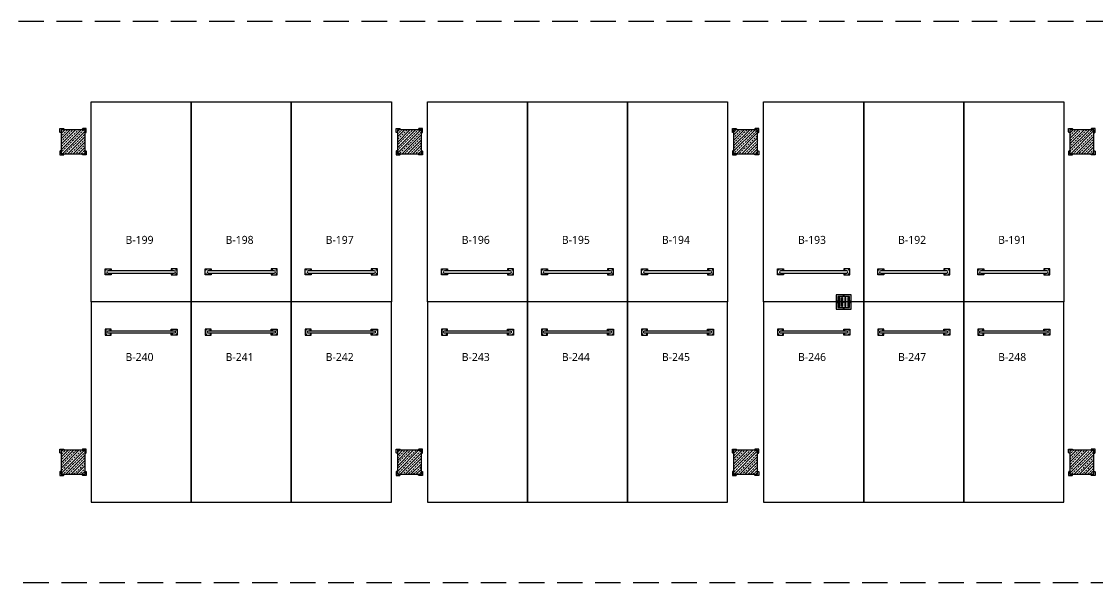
# Model space of a CAD drawing. Header units: millimetres. Extents: x -379292 to 1221486, y 92049 to 447512.
# Drawn here: x 130059 to 156938, y 221619 to 235619 of the extents above; entities that cross this region are included whole.
import ezdxf
from ezdxf.enums import TextEntityAlignment as Align

# ---------------------------------------------------------------- set-up
doc = ezdxf.new("R2010")
doc.units = ezdxf.units.MM
doc.linetypes.add('HIDDEN', pattern=[9.525, 6.35, -3.175])
for name, color, linetype in [('04_RAIN INLET', 51, 'Continuous'), ('05_HATCH CONCRETE', 141, 'Continuous'), ('05_SYMBOL', 2, 'Continuous'), ('202-A-Y-MahalAd', 141, 'Continuous')]:
    doc.layers.add(name, color=color, linetype=linetype)
doc.styles.get("Standard").update_dxf_attribs({"font": 'segoeuil.ttf'})
pattern_1 = [(225, (905000, -3e-07), (67.351921, -67.351921), []), (225, (904932.65, -3e-07), (67.351921, -67.351921), [47.625, -23.8125])]

# ---------------------------------------------------------------- blocks, each defined once
blk = doc.blocks.new('202_Vida')
at = {"color": 0, "linetype": 'ByBlock', "ltscale": 0.2}
for points in [[(1, 0), (-1, 0)], [(0, 1), (0, -1)]]:
    blk.add_lwpolyline(points, dxfattribs=at)
at = {"color": 0, "linetype": 'ByBlock'}
for radius in [0.42, 0.23, 0.155]:
    blk.add_circle((0, 0), radius, dxfattribs=at)
blk = doc.blocks.new('202_Stoper')
at = {"color": 0, "linetype": 'ByBlock'}
for points in [[(-750, -30), (-750, -75), (-900, -75), (-900, 75), (-750, 75), (-750, 30)], [(750, -30), (750, -75), (900, -75), (900, 75), (750, 75), (750, 30)]]:
    blk.add_lwpolyline(points, dxfattribs=at)
blk.add_lwpolyline([(825, -30, 1), (825, 30), (-825, 30, 1), (-825, -30)], format="xyb", close=True, dxfattribs=at)
at = {"color": 0, "linetype": 'ByBlock', "yscale": 10, "zscale": 10, "rotation": 180}
for p, xscale in [((-877, 53), -10), ((-772, 53), 10), ((772, 53), -10), ((877, 53), 10)]:
    blk.add_blockref('202_Vida', p, dxfattribs=dict(at, xscale=xscale))
at = {"color": 0, "linetype": 'ByBlock', "yscale": 10, "zscale": 10}
for p, xscale in [((-877, -52), 10), ((-772, -52), -10), ((772, -52), 10), ((877, -52), -10)]:
    blk.add_blockref('202_Vida', p, dxfattribs=dict(at, xscale=xscale))
blk = doc.blocks.new('202_Mahalblok')
at = {"color": 0, "linetype": 'ByBlock', "flags": 128}
blk.add_lwpolyline([(0, 0), (0, 5000), (2500, 5000), (2500, 0)], close=True, dxfattribs=at)
at = {"color": 252}
blk.add_blockref('202_Stoper', (1250, 750), dxfattribs=at)
at = {"color": 0, "linetype": 'ByBlock', "ltscale": 25}
blk.add_attdef('MAHALNO', text='', height=200, dxfattribs=at).set_placement((1209, 1390), align=Align.BOTTOM_CENTER)
blk = doc.blocks.new('202_Izgara')
at = {"color": 8, "ltscale": 25}
blk.add_circle((0, 0), 0.1, dxfattribs=at)
at = {"layer": '04_RAIN INLET', "color": 8}
for p, q in [((1.85, 1.75), (-1.85, 1.75)), ((-1.85, 1.75), (-1.85, -1.75)), ((1.45, 1.35), (-1.45, 1.35)), ((-1.45, 1.35), (-1.45, -1.35)), ((-1.2, 1.15), (-1.2, -1.15)), ((-1, 1.15), (-1.2, 1.15)), ((-1, 1.15), (-1, -1.15)), ((-0.5, -1.15), (-0.5, 1.15)), ((-0.5, 1.15), (-0.3, 1.15)), ((-0.3, 1.15), (-0.3, -1.15)), ((0.3, 1.15), (0.3, -1.15)), ((0.5, 1.15), (0.3, 1.15)), ((0.5, -1.15), (0.5, 1.15)), ((1, 1.15), (1, -1.15)), ((1.2, 1.15), (1, 1.15)), ((1.2, 1.15), (1.2, -1.15)), ((1.45, -1.35), (1.45, 1.35)), ((1.85, -1.75), (1.85, 1.75)), ((-1.85, -1.75), (1.85, -1.75)), ((-1.45, -1.35), (1.45, -1.35)), ((-1, -1.15), (-1.2, -1.15)), ((-0.5, -1.15), (-0.3, -1.15)), ((0.5, -1.15), (0.3, -1.15)), ((1.2, -1.15), (1, -1.15))]:
    blk.add_line(p, q, dxfattribs=at)
at = {"layer": '04_RAIN INLET', "color": 8, "ltscale": 50}
for p, q in [((-1.45, 0.2), (-1.65, 0.2)), ((0.2, 1.55), (-0.2, 1.55)), ((-0.2, 1.35), (-0.2, 1.55)), ((0.2, 1.35), (0.2, 1.55)), ((1.65, 0.2), (1.45, 0.2)), ((-1.45, -0.2), (-1.65, -0.2)), ((-0.2, -1.55), (-0.2, -1.35)), ((0.2, -1.55), (0.2, -1.35)), ((1.65, -0.2), (1.45, -0.2))]:
    blk.add_line(p, q, dxfattribs=at)
at = {"layer": '04_RAIN INLET', "color": 8, "ltscale": 50, "extrusion": (-2.89798e-21, 1.6744e-09, 1)}
for points in [[(-1.65, 0.2), (-1.65, -0.2)], [(1.65, -0.2), (1.65, 0.2)]]:
    blk.add_lwpolyline(points, dxfattribs=at)
at = {"layer": '04_RAIN INLET', "color": 8, "ltscale": 50, "extrusion": (-2.89798e-21, 1.6744e-09, 1), "elevation": 0}
blk.add_lwpolyline([(-0.2, -1.55), (0.2, -1.55)], dxfattribs=at)
blk = doc.blocks.new('bariyer')
at = {"color": 8, "ltscale": 25}
blk.add_lwpolyline([(0, -70), (15, -70, 0.414214), (30, -55), (30, 30), (-55, 30, 0.414214), (-70, 15), (-70, 0), (0, 0)], format="xyb", close=True, dxfattribs=at)
blk = doc.blocks.new('OtoParkBodrumKatMimari')
at = {"layer": '05_HATCH CONCRETE'}
h = blk.add_hatch(dxfattribs=at)
h.set_pattern_fill('ANSI33', color=8, scale=15, angle=180, style=0)
h.set_pattern_definition(pattern_1)
h.paths.add_polyline_path([(80000, 132100), (79400, 132100), (79400, 131500), (80000, 131500)])
h = blk.add_hatch(dxfattribs=at)
h.set_pattern_fill('ANSI33', color=8, scale=15, angle=180, style=0)
h.set_pattern_definition(pattern_1)
h.paths.add_polyline_path([(88400, 132100), (87800, 132100), (87800, 131500), (88400, 131500)])
h = blk.add_hatch(dxfattribs=at)
h.set_pattern_fill('ANSI33', color=8, scale=15, angle=180, style=0)
h.set_pattern_definition(pattern_1)
h.paths.add_polyline_path([(96800, 132100), (96200, 132100), (96200, 131500), (96800, 131500)])
h = blk.add_hatch(dxfattribs=at)
h.set_pattern_fill('ANSI33', color=8, scale=15, angle=180, style=0)
h.set_pattern_definition(pattern_1)
h.paths.add_polyline_path([(105200, 132100), (104600, 132100), (104600, 131500), (105200, 131500)])
h = blk.add_hatch(dxfattribs=at)
h.set_pattern_fill('ANSI33', color=8, scale=15, angle=180, style=0)
h.set_pattern_definition(pattern_1)
h.paths.add_polyline_path([(79400, 124100), (79400, 123500), (80000, 123500), (80000, 124100)])
h = blk.add_hatch(dxfattribs=at)
h.set_pattern_fill('ANSI33', color=8, scale=15, angle=180, style=0)
h.set_pattern_definition(pattern_1)
h.paths.add_polyline_path([(88400, 124100), (87800, 124100), (87800, 123500), (88400, 123500)])
h = blk.add_hatch(dxfattribs=at)
h.set_pattern_fill('ANSI33', color=8, scale=15, angle=180, style=0)
h.set_pattern_definition(pattern_1)
h.paths.add_polyline_path([(96200, 123500), (96800, 123500), (96800, 124100), (96200, 124100)])
h = blk.add_hatch(dxfattribs=at)
h.set_pattern_fill('ANSI33', color=8, scale=15, angle=180, style=0)
h.set_pattern_definition(pattern_1)
h.paths.add_polyline_path([(105200, 124100), (104600, 124100), (104600, 123500), (105200, 123500)])
at = {"color": 5}
for points in [[(80000, 132100), (79400, 132100), (79400, 131500), (80000, 131500)], [(88400, 132100), (87800, 132100), (87800, 131500), (88400, 131500)], [(96800, 132100), (96200, 132100), (96200, 131500), (96800, 131500)], [(105200, 132100), (104600, 132100), (104600, 131500), (105200, 131500)], [(79400, 124100), (79400, 123500), (80000, 123500), (80000, 124100)], [(88400, 124100), (87800, 124100), (87800, 123500), (88400, 123500)], [(96200, 123500), (96800, 123500), (96800, 124100), (96200, 124100)], [(105200, 124100), (104600, 124100), (104600, 123500), (105200, 123500)]]:
    blk.add_lwpolyline(points, close=True, dxfattribs=at)
at = {"layer": '05_SYMBOL', "color": 252, "linetype": 'HIDDEN', "ltscale": 100}
for points in [[(128500, 134800), (19400, 134800)], [(19400, 120800), (128500, 120800)]]:
    blk.add_lwpolyline(points, dxfattribs=at)
at = {"layer": '04_RAIN INLET', "xscale": 100, "yscale": 100, "zscale": 100, "rotation": 359.9999999845318}
blk.add_blockref('202_Izgara', (98950, 127800), dxfattribs=at)
at = {"layer": '05_SYMBOL', "color": 8, "xscale": -1}
for p in [(79400, 132100), (87800, 132100), (96200, 132100), (104600, 132100), (79400, 124100), (87800, 124100), (96200, 124100), (104600, 124100)]:
    blk.add_blockref('bariyer', p, dxfattribs=at)
at = {"layer": '05_SYMBOL', "color": 8}
for p in [(80000, 132100), (88400, 132100), (96800, 132100), (105200, 132100), (80000, 124100), (88400, 124100), (96800, 124100), (105200, 124100)]:
    blk.add_blockref('bariyer', p, dxfattribs=at)
at = {"layer": '05_SYMBOL', "color": 8, "rotation": 180}
for p in [(79400, 131500), (87800, 131500), (96200, 131500), (104600, 131500), (79400, 123500), (87800, 123500), (96200, 123500), (104600, 123500)]:
    blk.add_blockref('bariyer', p, dxfattribs=at)
at = {"layer": '05_SYMBOL', "color": 8, "xscale": -1, "rotation": 180}
for p in [(80000, 131500), (88400, 131500), (96800, 131500), (105200, 131500), (80000, 123500), (88400, 123500), (96800, 123500), (105200, 123500)]:
    blk.add_blockref('bariyer', p, dxfattribs=at)
at = {"layer": '202-A-Y-MahalAd', "color": 8, "ltscale": 25}
for p, values in [((80150, 127800), {'MAHALNO': 'B-199'}), ((82650, 127800), {'MAHALNO': 'B-198'}), ((85150, 127800), {'MAHALNO': 'B-197'}), ((88550, 127800), {'MAHALNO': 'B-196'}), ((91050, 127800), {'MAHALNO': 'B-195'}), ((93550, 127800), {'MAHALNO': 'B-194'}), ((96950, 127800), {'MAHALNO': 'B-193'}), ((99450, 127800), {'MAHALNO': 'B-192'}), ((101950, 127800), {'MAHALNO': 'B-191'})]:
    blk.add_blockref('202_Mahalblok', p, dxfattribs=at).add_auto_attribs(values)
ref = blk.add_blockref('202_Mahalblok', (80150, 127800), dxfattribs=dict(at, xscale=-1, rotation=180))
ref.add_attrib('MAHALNO', 'B-240', dxfattribs={"layer": '0', "color": 0, "linetype": 'ByBlock', "ltscale": 25, "height": 200}).set_placement((81359, 126267), align=Align.BOTTOM_CENTER)
ref = blk.add_blockref('202_Mahalblok', (82650, 127800), dxfattribs=dict(at, xscale=-1, rotation=180))
ref.add_attrib('MAHALNO', 'B-241', dxfattribs={"layer": '0', "color": 0, "linetype": 'ByBlock', "ltscale": 25, "height": 200}).set_placement((83859, 126267), align=Align.BOTTOM_CENTER)
ref = blk.add_blockref('202_Mahalblok', (85150, 127800), dxfattribs=dict(at, xscale=-1, rotation=180))
ref.add_attrib('MAHALNO', 'B-242', dxfattribs={"layer": '0', "color": 0, "linetype": 'ByBlock', "ltscale": 25, "height": 200}).set_placement((86359, 126267), align=Align.BOTTOM_CENTER)
ref = blk.add_blockref('202_Mahalblok', (88550, 127800), dxfattribs=dict(at, xscale=-1, rotation=180))
ref.add_attrib('MAHALNO', 'B-243', dxfattribs={"layer": '0', "color": 0, "linetype": 'ByBlock', "ltscale": 25, "height": 200}).set_placement((89759, 126267), align=Align.BOTTOM_CENTER)
ref = blk.add_blockref('202_Mahalblok', (91050, 127800), dxfattribs=dict(at, xscale=-1, rotation=180))
ref.add_attrib('MAHALNO', 'B-244', dxfattribs={"layer": '0', "color": 0, "linetype": 'ByBlock', "ltscale": 25, "height": 200}).set_placement((92259, 126267), align=Align.BOTTOM_CENTER)
ref = blk.add_blockref('202_Mahalblok', (93550, 127800), dxfattribs=dict(at, xscale=-1, rotation=180))
ref.add_attrib('MAHALNO', 'B-245', dxfattribs={"layer": '0', "color": 0, "linetype": 'ByBlock', "ltscale": 25, "height": 200}).set_placement((94759, 126267), align=Align.BOTTOM_CENTER)
ref = blk.add_blockref('202_Mahalblok', (96950, 127800), dxfattribs=dict(at, xscale=-1, rotation=180))
ref.add_attrib('MAHALNO', 'B-246', dxfattribs={"layer": '0', "color": 0, "linetype": 'ByBlock', "ltscale": 25, "height": 200}).set_placement((98159, 126267), align=Align.BOTTOM_CENTER)
ref = blk.add_blockref('202_Mahalblok', (99450, 127800), dxfattribs=dict(at, xscale=-1, rotation=180))
ref.add_attrib('MAHALNO', 'B-247', dxfattribs={"layer": '0', "color": 0, "linetype": 'ByBlock', "ltscale": 25, "height": 200}).set_placement((100659, 126267), align=Align.BOTTOM_CENTER)
ref = blk.add_blockref('202_Mahalblok', (101950, 127800), dxfattribs=dict(at, xscale=-1, rotation=180))
ref.add_attrib('MAHALNO', 'B-248', dxfattribs={"layer": '0', "color": 0, "linetype": 'ByBlock', "ltscale": 25, "height": 200}).set_placement((103159, 126267), align=Align.BOTTOM_CENTER)

msp = doc.modelspace()

# ---------------------------------------------------------------- block references
at = {"color": 8}
msp.add_blockref('OtoParkBodrumKatMimari', (51648, 100818.8), dxfattribs=at)

doc.saveas('drawing.dxf')
